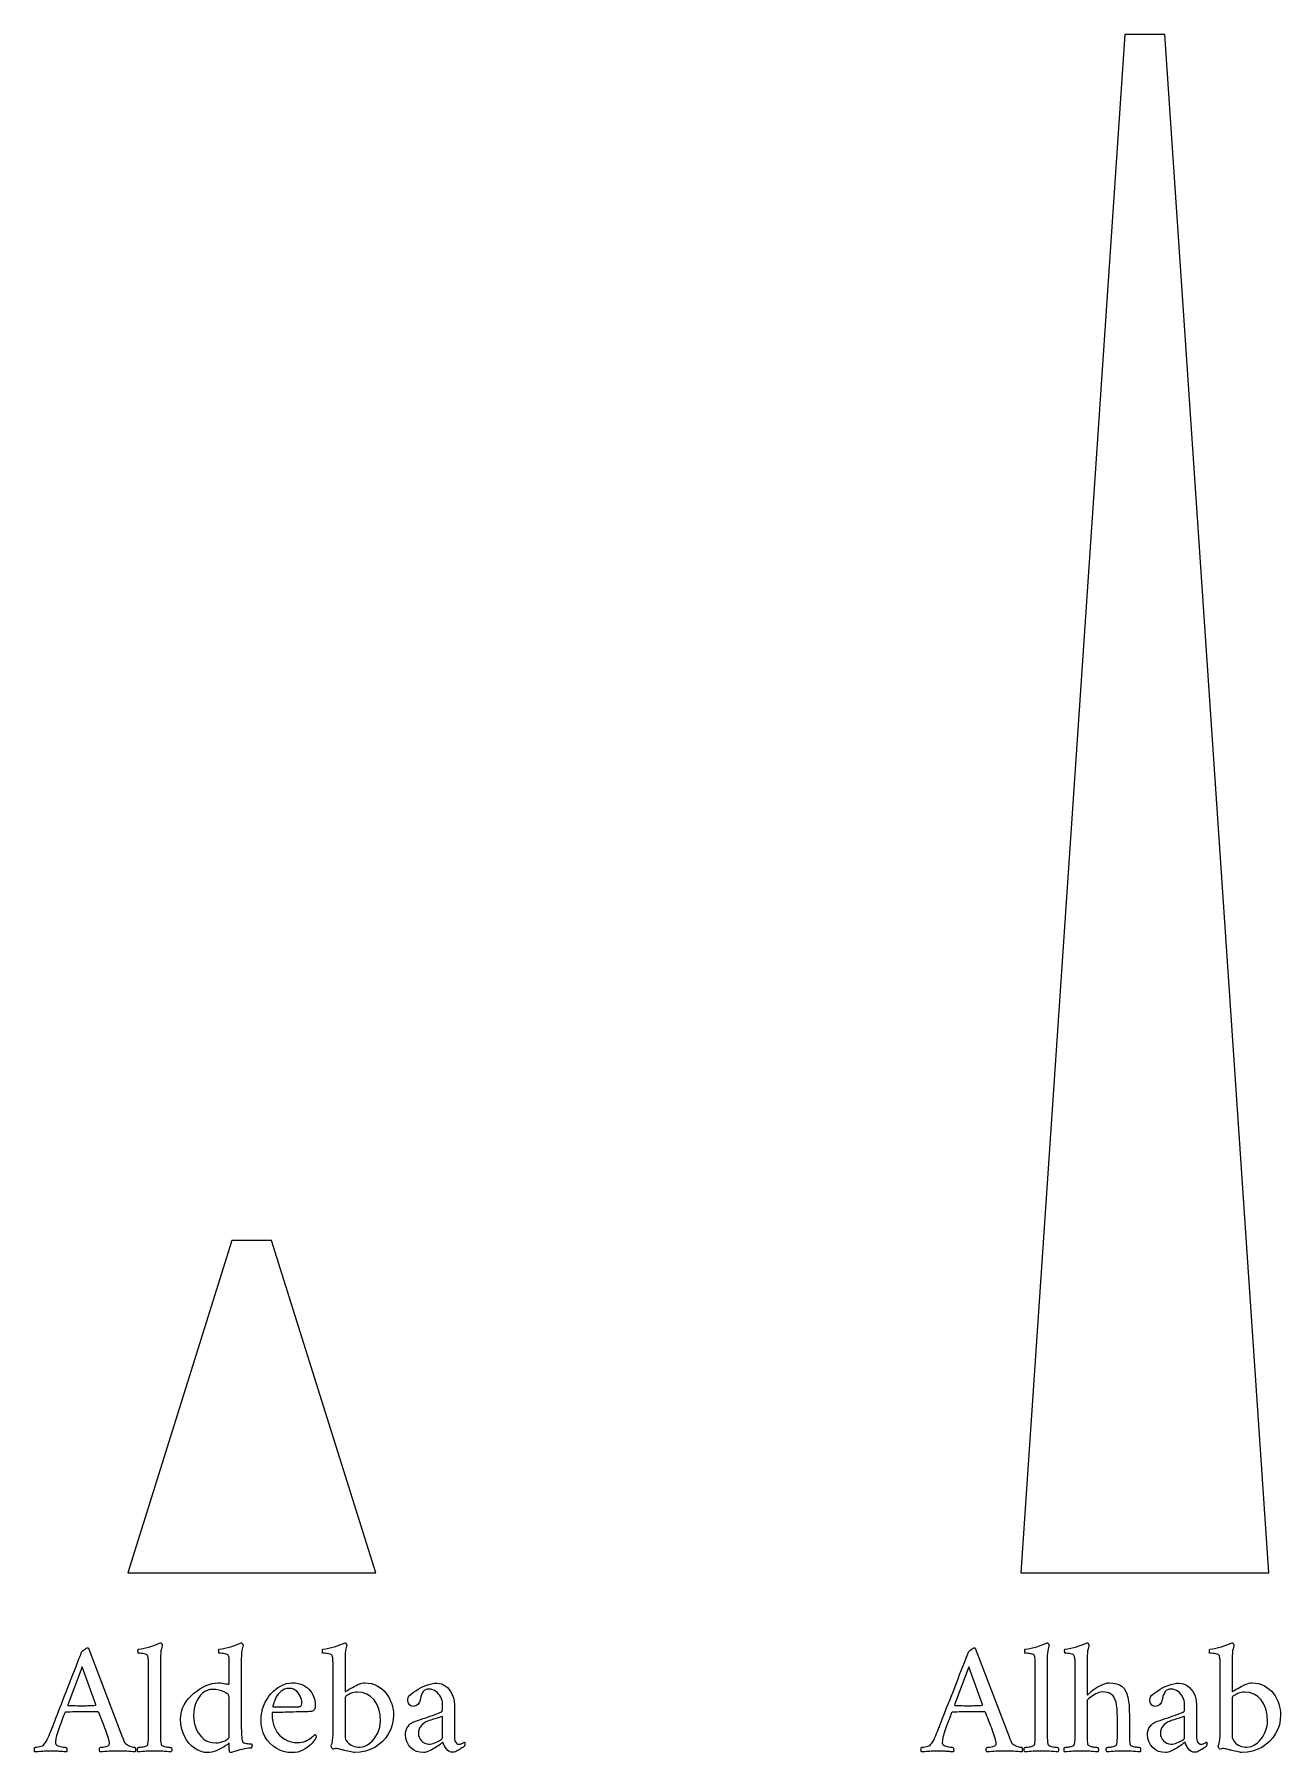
# Model space of a CAD drawing. Header units: millimetres. Extents: x -4 to 95, y -64 to 47.
# Drawn here: x -4.38 to 20.74, y -3.63 to 31 of the extents above; entities that cross this region are included whole.
import ezdxf

# ---------------------------------------------------------------- set-up
doc = ezdxf.new("R2010")
doc.units = ezdxf.units.MM
doc.layers.add('CUT_OUTER', color=1, linetype='Continuous')
doc.layers.add('TEXT', color=5, linetype='Continuous')

msp = doc.modelspace()

# ---------------------------------------------------------------- linework, layer by layer
at = {"layer": 'CUT_OUTER'}
for points in [[(15.5, 0), (20.5, 0), (18.4, 31.0026), (17.6, 31.0026)], [(-2.5, 0), (2.5, 0), (0.4, 6.6934), (-0.4, 6.6934)]]:
    msp.add_lwpolyline(points, close=True, dxfattribs=at)
at = {"layer": 'TEXT'}
for points in [[(-4.0355, -3.1613), (-4.0336, -3.1564), (-4.0278, -3.1415), (-4.0182, -3.1168), (-4.0048, -3.0823), (-3.9882, -3.0392), (-3.969, -2.9891), (-3.9471, -2.932), (-3.9226, -2.8677), (-3.8959, -2.7981), (-3.8673, -2.7246), (-3.837, -2.6473), (-3.8048, -2.5661), (-3.7717, -2.4825), (-3.7383, -2.3976), (-3.7047, -2.3115), (-3.671, -2.2242), (-3.6374, -2.1372), (-3.6044, -2.052), (-3.5721, -1.9686), (-3.5403, -1.8871), (-3.5098, -1.8089), (-3.481, -1.7355), (-3.4541, -1.6669), (-3.429, -1.6032), (-3.4207, -1.5899), (-3.4085, -1.5758), (-3.3924, -1.5609), (-3.3726, -1.5452), (-3.3521, -1.531), (-3.3343, -1.521), (-3.3191, -1.5149), (-3.3065, -1.5129), (-3.3035, -1.513), (-3.3012, -1.5133), (-3.2995, -1.5138), (-3.2984, -1.5145), (-3.2973, -1.5154), (-3.2956, -1.5165), (-3.2932, -1.5178), (-3.2903, -1.5194), (-2.6484, -3.2032), (-2.6167, -3.2863), (-2.5927, -3.3484), (-2.5764, -3.3895), (-2.5677, -3.4097), (-2.5578, -3.4268), (-2.544, -3.4427), (-2.5263, -3.4575), (-2.5048, -3.471), (-2.4815, -3.483), (-2.4581, -3.4931), (-2.4347, -3.5015), (-2.4113, -3.5081), (-2.39, -3.513), (-2.373, -3.5165), (-2.3602, -3.5186), (-2.3516, -3.5194), (-2.3462, -3.5285), (-2.3427, -3.5399), (-2.3413, -3.5535), (-2.3419, -3.5694), (-2.3435, -3.5846), (-2.3452, -3.5964), (-2.3468, -3.6047), (-2.3484, -3.6097), (-2.394, -3.6066), (-2.4371, -3.6036), (-2.4778, -3.6009), (-2.5161, -3.5984), (-2.555, -3.5963), (-2.5976, -3.5948), (-2.6438, -3.5939), (-2.6935, -3.5935), (-2.7461, -3.5939), (-2.794, -3.5948), (-2.8372, -3.5963), (-2.8758, -3.5984), (-2.9144, -3.6009), (-2.9577, -3.6036), (-3.0055, -3.6066), (-3.0581, -3.6097), (-3.0636, -3.602), (-3.0673, -3.5919), (-3.0693, -3.5794), (-3.0694, -3.5645), (-3.0678, -3.5496), (-3.0649, -3.5371), (-3.0606, -3.527), (-3.0548, -3.5194), (-3.0383, -3.5186), (-3.0177, -3.5165), (-2.9931, -3.513), (-2.9645, -3.5081), (-2.9363, -3.5019), (-2.9129, -3.4948), (-2.8944, -3.4866), (-2.8806, -3.4774), (-2.875, -3.4698), (-2.871, -3.4597), (-2.8685, -3.4472), (-2.8677, -3.4323), (-2.8691, -3.4152), (-2.873, -3.3931), (-2.8795, -3.366), (-2.8887, -3.3339), (-2.8999, -3.2981), (-2.9125, -3.2601), (-2.9265, -3.2199), (-2.9419, -3.1774), (-2.9581, -3.1342), (-2.9742, -3.0915), (-2.9903, -3.0495), (-3.0065, -3.0081), (-3.0219, -2.9688), (-3.0359, -2.9331), (-3.0485, -2.901), (-3.0597, -2.8726), (-3.0689, -2.8493), (-3.0754, -2.8327), (-3.0793, -2.8227), (-3.0806, -2.8194), (-3.081, -2.819), (-3.0823, -2.8177), (-3.0843, -2.8157), (-3.0871, -2.8129), (-3.0903, -2.8101), (-3.0935, -2.8081), (-3.0968, -2.8069), (-3.1, -2.8065), (-3.1256, -2.805), (-3.154, -2.804), (-3.1853, -2.8034), (-3.2194, -2.8032), (-3.2542, -2.8032), (-3.2879, -2.8032), (-3.3204, -2.8032), (-3.3516, -2.8032), (-3.3597, -2.8032), (-3.3677, -2.8032), (-3.3758, -2.8032), (-3.3839, -2.8032), (-3.3917, -2.8032), (-3.3992, -2.8032), (-3.4063, -2.8032), (-3.4129, -2.8032), (-3.4595, -2.8033), (-3.5024, -2.8036), (-3.5417, -2.8041), (-3.5774, -2.8048), (-3.6137, -2.8059), (-3.6548, -2.8077), (-3.7008, -2.81), (-3.7516, -2.8129), (-3.7534, -2.8132), (-3.7556, -2.8141), (-3.7583, -2.8156), (-3.7613, -2.8177), (-3.7641, -2.8199), (-3.7661, -2.8214), (-3.7673, -2.8223), (-3.7677, -2.8226), (-3.7693, -2.8266), (-3.7738, -2.8387), (-3.7814, -2.8589), (-3.7919, -2.8871), (-3.8046, -2.9209), (-3.8185, -2.9577), (-3.8337, -2.9975), (-3.85, -3.0403), (-3.8664, -3.084), (-3.8819, -3.1262), (-3.8963, -3.167), (-3.9097, -3.2065), (-3.9229, -3.2452), (-3.9335, -3.2806), (-3.9414, -3.3129), (-3.9468, -3.3419), (-3.9503, -3.3679), (-3.9528, -3.3911), (-3.9543, -3.4115), (-3.9548, -3.429), (-3.9517, -3.4459), (-3.9423, -3.4609), (-3.9267, -3.4741), (-3.9048, -3.4855), (-3.8796, -3.4951), (-3.854, -3.5028), (-3.828, -3.5088), (-3.8016, -3.5129), (-3.7775, -3.5157), (-3.7585, -3.5177), (-3.7445, -3.519), (-3.7355, -3.5194), (-3.7325, -3.5243), (-3.7298, -3.5327), (-3.7276, -3.5445), (-3.7258, -3.5597), (-3.7248, -3.5755), (-3.725, -3.5891), (-3.7264, -3.6005), (-3.729, -3.6097), (-3.7586, -3.6081), (-3.7859, -3.6065), (-3.811, -3.6048), (-3.8339, -3.6032), (-3.8556, -3.6016), (-3.8774, -3.6), (-3.8992, -3.5984), (-3.921, -3.5968), (-3.9445, -3.5954), (-3.9714, -3.5944), (-4.0017, -3.5938), (-4.0355, -3.5935), (-4.0696, -3.5938), (-4.1008, -3.5944), (-4.1292, -3.5954), (-4.1548, -3.5968), (-4.179, -3.5984), (-4.2032, -3.6), (-4.2274, -3.6016), (-4.2516, -3.6032), (-4.2774, -3.6048), (-4.3065, -3.6065), (-4.3387, -3.6081), (-4.3742, -3.6097), (-4.377, -3.6047), (-4.379, -3.5964), (-4.3802, -3.5846), (-4.3806, -3.5694), (-4.3802, -3.5535), (-4.379, -3.5399), (-4.377, -3.5285), (-4.3742, -3.5194), (-4.3572, -3.5184), (-4.3351, -3.5157), (-4.308, -3.5112), (-4.2758, -3.5048), (-4.2441, -3.4965), (-4.2181, -3.4859), (-4.1981, -3.4731), (-4.1839, -3.4581), (-4.1606, -3.4265), (-4.1391, -3.3931), (-4.1195, -3.358), (-4.1016, -3.321), (-4.0848, -3.2826), (-4.0681, -3.2431), (-4.0517, -3.2027), (-4.0355, -3.1613)], [(-2.0806, -1.8419), (-2.0807, -1.8233), (-2.081, -1.8028), (-2.0816, -1.7805), (-2.0823, -1.7565), (-2.0838, -1.7328), (-2.0867, -1.7117), (-2.091, -1.6932), (-2.0968, -1.6774), (-2.1059, -1.6613), (-2.1206, -1.6484), (-2.1406, -1.6387), (-2.1661, -1.6323), (-2.1949, -1.628), (-2.2246, -1.625), (-2.2553, -1.6232), (-2.2871, -1.6226), (-2.2886, -1.6201), (-2.2899, -1.6125), (-2.291, -1.5999), (-2.2919, -1.5823), (-2.292, -1.5644), (-2.2907, -1.5512), (-2.288, -1.5426), (-2.2839, -1.5387), (-2.2246, -1.5309), (-2.1661, -1.5206), (-2.1085, -1.5076), (-2.0516, -1.4919), (-1.996, -1.4743), (-1.9419, -1.4552), (-1.8895, -1.4348), (-1.8387, -1.4129), (-1.8324, -1.414), (-1.8262, -1.4173), (-1.8203, -1.4229), (-1.8145, -1.4306), (-1.8096, -1.4394), (-1.806, -1.448), (-1.8039, -1.4564), (-1.8032, -1.4645), (-1.8043, -1.469), (-1.8077, -1.4823), (-1.8132, -1.5044), (-1.821, -1.5355), (-1.8287, -1.5748), (-1.8343, -1.6218), (-1.8376, -1.6764), (-1.8387, -1.7387), (-1.8387, -3.2355), (-1.8386, -3.2704), (-1.8383, -3.304), (-1.8378, -3.3365), (-1.8371, -3.3677), (-1.8356, -3.397), (-1.8327, -3.4234), (-1.8283, -3.447), (-1.8226, -3.4677), (-1.8172, -3.4756), (-1.8077, -3.4831), (-1.7939, -3.4901), (-1.7758, -3.4968), (-1.7552, -3.5027), (-1.7339, -3.5077), (-1.7117, -3.5116), (-1.6887, -3.5145), (-1.667, -3.5166), (-1.6488, -3.5181), (-1.634, -3.5191), (-1.6226, -3.5194), (-1.6182, -3.527), (-1.6149, -3.5371), (-1.6126, -3.5496), (-1.6113, -3.5645), (-1.6114, -3.5794), (-1.6133, -3.5919), (-1.617, -3.602), (-1.6226, -3.6097), (-1.6696, -3.6066), (-1.7137, -3.6036), (-1.755, -3.6009), (-1.7935, -3.5984), (-1.8319, -3.5963), (-1.8726, -3.5948), (-1.9157, -3.5939), (-1.9613, -3.5935), (-2.0053, -3.5939), (-2.0472, -3.5948), (-2.0868, -3.5963), (-2.1242, -3.5984), (-2.162, -3.6009), (-2.2028, -3.6036), (-2.2467, -3.6066), (-2.2935, -3.6097), (-2.2991, -3.602), (-2.3028, -3.5919), (-2.3047, -3.5794), (-2.3048, -3.5645), (-2.3035, -3.5496), (-2.3012, -3.5371), (-2.2979, -3.527), (-2.2935, -3.5194), (-2.2823, -3.5191), (-2.2677, -3.5181), (-2.25, -3.5166), (-2.229, -3.5145), (-2.2067, -3.5116), (-2.1847, -3.5077), (-2.1631, -3.5027), (-2.1419, -3.4968), (-2.1234, -3.4901), (-2.1097, -3.4831), (-2.1008, -3.4756), (-2.0968, -3.4677), (-2.091, -3.447), (-2.0867, -3.4234), (-2.0838, -3.397), (-2.0823, -3.3677), (-2.0816, -3.3365), (-2.081, -3.304), (-2.0807, -3.2704), (-2.0806, -3.2355)], [(-0.6839, -2.2194), (-0.6569, -2.2201), (-0.6274, -2.2222), (-0.5956, -2.2257), (-0.5613, -2.2306), (-0.5288, -2.2362), (-0.5024, -2.2415), (-0.4821, -2.2467), (-0.4677, -2.2516), (-0.4607, -2.2476), (-0.4556, -2.2355), (-0.4526, -2.2153), (-0.4516, -2.1871), (-0.4516, -1.8419), (-0.4517, -1.8233), (-0.452, -1.8028), (-0.4525, -1.7805), (-0.4532, -1.7565), (-0.4547, -1.7328), (-0.4577, -1.7117), (-0.462, -1.6932), (-0.4677, -1.6774), (-0.477, -1.6613), (-0.4919, -1.6484), (-0.5125, -1.6387), (-0.5387, -1.6323), (-0.5681, -1.628), (-0.5984, -1.625), (-0.6294, -1.6232), (-0.6613, -1.6226), (-0.6628, -1.6201), (-0.6641, -1.6125), (-0.6652, -1.5999), (-0.6661, -1.5823), (-0.6662, -1.5644), (-0.6649, -1.5512), (-0.6622, -1.5426), (-0.6581, -1.5387), (-0.5987, -1.5309), (-0.5399, -1.5206), (-0.4818, -1.5076), (-0.4242, -1.4919), (-0.3678, -1.4743), (-0.3133, -1.4552), (-0.2606, -1.4348), (-0.2097, -1.4129), (-0.2033, -1.414), (-0.1972, -1.4173), (-0.1912, -1.4229), (-0.1855, -1.4306), (-0.1805, -1.4394), (-0.177, -1.448), (-0.1749, -1.4564), (-0.1742, -1.4645), (-0.1753, -1.469), (-0.1786, -1.4823), (-0.1842, -1.5044), (-0.1919, -1.5355), (-0.1997, -1.5748), (-0.2052, -1.6218), (-0.2086, -1.6764), (-0.2097, -1.7387), (-0.2097, -3.0871), (-0.2094, -3.1324), (-0.2085, -3.1778), (-0.207, -3.2235), (-0.2048, -3.2694), (-0.2019, -3.3118), (-0.198, -3.3472), (-0.193, -3.3755), (-0.1871, -3.3968), (-0.1763, -3.4128), (-0.1601, -3.4254), (-0.1384, -3.4346), (-0.1113, -3.4403), (-0.0832, -3.4441), (-0.0585, -3.4472), (-0.0372, -3.4497), (-0.0194, -3.4516), (-0.0135, -3.4516), (-0.0089, -3.4516), (-0.0054, -3.4516), (-0.0032, -3.4516), (-0.0003, -3.4539), (0.002, -3.4577), (0.0037, -3.4628), (0.0048, -3.4694), (0.0055, -3.4761), (0.006, -3.4819), (0.0064, -3.4866), (0.0065, -3.4903), (0.0061, -3.493), (0.0052, -3.498), (0.0037, -3.5051), (0.0016, -3.5145), (-0.0013, -3.5237), (-0.0052, -3.5302), (-0.0102, -3.5342), (-0.0161, -3.5355), (-0.0574, -3.5383), (-0.1004, -3.5435), (-0.1453, -3.5512), (-0.1919, -3.5613), (-0.2378, -3.5725), (-0.2802, -3.5835), (-0.3193, -3.5943), (-0.3548, -3.6048), (-0.3847, -3.614), (-0.4065, -3.6206), (-0.4202, -3.6245), (-0.4258, -3.6258), (-0.4319, -3.6244), (-0.4371, -3.6202), (-0.4415, -3.6131), (-0.4452, -3.6032), (-0.448, -3.5923), (-0.45, -3.5823), (-0.4512, -3.573), (-0.4516, -3.5645), (-0.4516, -3.4548), (-0.4522, -3.4427), (-0.454, -3.4355), (-0.4571, -3.4331), (-0.4613, -3.4355), (-0.4757, -3.4496), (-0.4964, -3.4661), (-0.5233, -3.4851), (-0.5565, -3.5065), (-0.5936, -3.5285), (-0.6327, -3.5496), (-0.6735, -3.5697), (-0.7161, -3.5887), (-0.7591, -3.6049), (-0.8008, -3.6165), (-0.8413, -3.6235), (-0.8806, -3.6258), (-0.9507, -3.6203), (-1.019, -3.6036), (-1.0854, -3.5759), (-1.15, -3.5371), (-1.2107, -3.4887), (-1.2653, -3.4323), (-1.3139, -3.3677), (-1.3565, -3.2952), (-1.391, -3.2162), (-1.4157, -3.1327), (-1.4305, -3.0445), (-1.4355, -2.9516), (-1.4307, -2.8755), (-1.4165, -2.802), (-1.3928, -2.7311), (-1.3597, -2.6629), (-1.3192, -2.5982), (-1.2734, -2.5379), (-1.2224, -2.4821), (-1.1661, -2.4306), (-1.1066, -2.3841), (-1.0456, -2.3427), (-0.9832, -2.3067), (-0.9194, -2.2758), (-0.8563, -2.2511), (-0.796, -2.2335), (-0.7385, -2.2229), (-0.6839, -2.2194)], [(2.0774, -3.6226), (2.0574, -3.6215), (2.0327, -3.6181), (2.0033, -3.6126), (1.9694, -3.6048), (1.9344, -3.5963), (1.902, -3.5883), (1.8723, -3.5809), (1.8452, -3.5742), (1.8399, -3.5726), (1.8339, -3.571), (1.827, -3.5694), (1.8194, -3.5677), (1.7982, -3.5616), (1.7766, -3.556), (1.7546, -3.5511), (1.7323, -3.5468), (1.7097, -3.5443), (1.6871, -3.5448), (1.6645, -3.5483), (1.6419, -3.5548), (1.6354, -3.5531), (1.6286, -3.548), (1.6217, -3.5394), (1.6145, -3.5274), (1.6082, -3.5146), (1.6036, -3.5036), (1.6009, -3.4945), (1.6, -3.4871), (1.6104, -3.4617), (1.619, -3.4339), (1.6257, -3.4036), (1.6306, -3.371), (1.6342, -3.3383), (1.6367, -3.3081), (1.6382, -3.2802), (1.6387, -3.2548), (1.6387, -1.8419), (1.6386, -1.8246), (1.6383, -1.8048), (1.6378, -1.7827), (1.6371, -1.7581), (1.6356, -1.7337), (1.6327, -1.7121), (1.6283, -1.6933), (1.6226, -1.6774), (1.6133, -1.6613), (1.5984, -1.6484), (1.5778, -1.6387), (1.5516, -1.6323), (1.5222, -1.628), (1.4919, -1.625), (1.4609, -1.6232), (1.429, -1.6226), (1.4275, -1.6201), (1.4262, -1.6125), (1.4251, -1.5999), (1.4242, -1.5823), (1.4241, -1.5644), (1.4254, -1.5512), (1.4281, -1.5426), (1.4323, -1.5387), (1.4916, -1.5309), (1.5504, -1.5206), (1.6086, -1.5076), (1.6661, -1.4919), (1.7225, -1.4743), (1.777, -1.4552), (1.8297, -1.4348), (1.8806, -1.4129), (1.887, -1.414), (1.8931, -1.4173), (1.8991, -1.4229), (1.9048, -1.4306), (1.9098, -1.4394), (1.9133, -1.448), (1.9154, -1.4564), (1.9161, -1.4645), (1.915, -1.469), (1.9117, -1.4823), (1.9061, -1.5044), (1.8984, -1.5355), (1.8906, -1.5748), (1.8851, -1.6218), (1.8818, -1.6764), (1.8806, -1.7387), (1.8806, -2.3581), (1.8808, -2.3647), (1.8815, -2.3718), (1.8825, -2.3792), (1.8839, -2.3871), (1.8861, -2.3933), (1.8895, -2.396), (1.8942, -2.395), (1.9, -2.3903), (1.9155, -2.3793), (1.9363, -2.3657), (1.9623, -2.3495), (1.9935, -2.3306), (2.0282, -2.3108), (2.0645, -2.2915), (2.1024, -2.2729), (2.1419, -2.2548), (2.1808, -2.2393), (2.2169, -2.2282), (2.2502, -2.2216), (2.2806, -2.2194), (2.3495, -2.2231), (2.4141, -2.2343), (2.4745, -2.2529), (2.5306, -2.279), (2.5825, -2.3111), (2.6298, -2.3476), (2.6728, -2.3885), (2.7113, -2.4339), (2.7454, -2.4827), (2.775, -2.5339), (2.8002, -2.5875), (2.821, -2.6435), (2.8372, -2.7003), (2.8488, -2.756), (2.8557, -2.8108), (2.8581, -2.8645), (2.8517, -2.9656), (2.8327, -3.0625), (2.8009, -3.1551), (2.7565, -3.2435), (2.701, -3.3255), (2.6363, -3.3988), (2.5623, -3.4634), (2.479, -3.5194), (2.388, -3.5645), (2.2907, -3.5968), (2.1872, -3.6161), (2.0774, -3.6226)], [(13.8371, -3.1613), (13.839, -3.1564), (13.8448, -3.1415), (13.8543, -3.1168), (13.8677, -3.0823), (13.8844, -3.0392), (13.9036, -2.9891), (13.9255, -2.932), (13.95, -2.8677), (13.9767, -2.7981), (14.0052, -2.7246), (14.0356, -2.6473), (14.0677, -2.5661), (14.1009, -2.4825), (14.1343, -2.3976), (14.1678, -2.3115), (14.2016, -2.2242), (14.2352, -2.1372), (14.2681, -2.052), (14.3005, -1.9686), (14.3323, -1.8871), (14.3628, -1.8089), (14.3915, -1.7355), (14.4184, -1.6669), (14.4435, -1.6032), (14.4519, -1.5899), (14.4641, -1.5758), (14.4801, -1.5609), (14.5, -1.5452), (14.5205, -1.531), (14.5383, -1.521), (14.5535, -1.5149), (14.5661, -1.5129), (14.5691, -1.513), (14.5714, -1.5133), (14.5731, -1.5138), (14.5742, -1.5145), (14.5753, -1.5154), (14.577, -1.5165), (14.5793, -1.5178), (14.5823, -1.5194), (15.2242, -3.2032), (15.2558, -3.2863), (15.2798, -3.3484), (15.2962, -3.3895), (15.3048, -3.4097), (15.3148, -3.4268), (15.3286, -3.4427), (15.3463, -3.4575), (15.3677, -3.471), (15.3911, -3.483), (15.4145, -3.4931), (15.4379, -3.5015), (15.4613, -3.5081), (15.4826, -3.513), (15.4996, -3.5165), (15.5124, -3.5186), (15.521, -3.5194), (15.5264, -3.5285), (15.5298, -3.5399), (15.5312, -3.5535), (15.5306, -3.5694), (15.529, -3.5846), (15.5274, -3.5964), (15.5258, -3.6047), (15.5242, -3.6097), (15.4786, -3.6066), (15.4355, -3.6036), (15.3948, -3.6009), (15.3565, -3.5984), (15.3175, -3.5963), (15.275, -3.5948), (15.2288, -3.5939), (15.179, -3.5935), (15.1265, -3.5939), (15.0786, -3.5948), (15.0354, -3.5963), (14.9968, -3.5984), (14.9582, -3.6009), (14.9149, -3.6036), (14.867, -3.6066), (14.8145, -3.6097), (14.809, -3.602), (14.8052, -3.5919), (14.8033, -3.5794), (14.8032, -3.5645), (14.8047, -3.5496), (14.8077, -3.5371), (14.812, -3.527), (14.8177, -3.5194), (14.8343, -3.5186), (14.8548, -3.5165), (14.8794, -3.513), (14.9081, -3.5081), (14.9363, -3.5019), (14.9597, -3.4948), (14.9782, -3.4866), (14.9919, -3.4774), (14.9976, -3.4698), (15.0016, -3.4597), (15.004, -3.4472), (15.0048, -3.4323), (15.0035, -3.4152), (14.9996, -3.3931), (14.993, -3.366), (14.9839, -3.3339), (14.9727, -3.2981), (14.9601, -3.2601), (14.9461, -3.2199), (14.9306, -3.1774), (14.9145, -3.1342), (14.8984, -3.0915), (14.8823, -3.0495), (14.8661, -3.0081), (14.8507, -2.9688), (14.8367, -2.9331), (14.8241, -2.901), (14.8129, -2.8726), (14.8037, -2.8493), (14.7972, -2.8327), (14.7932, -2.8227), (14.7919, -2.8194), (14.7915, -2.819), (14.7903, -2.8177), (14.7883, -2.8157), (14.7855, -2.8129), (14.7823, -2.8101), (14.779, -2.8081), (14.7758, -2.8069), (14.7726, -2.8065), (14.747, -2.805), (14.7185, -2.804), (14.6873, -2.8034), (14.6532, -2.8032), (14.6183, -2.8032), (14.5847, -2.8032), (14.5522, -2.8032), (14.521, -2.8032), (14.5129, -2.8032), (14.5048, -2.8032), (14.4968, -2.8032), (14.4887, -2.8032), (14.4808, -2.8032), (14.4734, -2.8032), (14.4663, -2.8032), (14.4597, -2.8032), (14.4131, -2.8033), (14.3702, -2.8036), (14.3308, -2.8041), (14.2952, -2.8048), (14.2589, -2.8059), (14.2177, -2.8077), (14.1718, -2.81), (14.121, -2.8129), (14.1192, -2.8132), (14.1169, -2.8141), (14.1143, -2.8156), (14.1113, -2.8177), (14.1085, -2.8199), (14.1065, -2.8214), (14.1052, -2.8223), (14.1048, -2.8226), (14.1033, -2.8266), (14.0988, -2.8387), (14.0912, -2.8589), (14.0806, -2.8871), (14.0679, -2.9209), (14.054, -2.9577), (14.0389, -2.9975), (14.0226, -3.0403), (14.0061, -3.084), (13.9907, -3.1262), (13.9763, -3.167), (13.9629, -3.2065), (13.9497, -3.2452), (13.9391, -3.2806), (13.9311, -3.3129), (13.9258, -3.3419), (13.9223, -3.3679), (13.9198, -3.3911), (13.9182, -3.4115), (13.9177, -3.429), (13.9209, -3.4459), (13.9302, -3.4609), (13.9459, -3.4741), (13.9677, -3.4855), (13.9929, -3.4951), (14.0185, -3.5028), (14.0446, -3.5088), (14.071, -3.5129), (14.0951, -3.5157), (14.1141, -3.5177), (14.1281, -3.519), (14.1371, -3.5194), (14.1401, -3.5243), (14.1427, -3.5327), (14.145, -3.5445), (14.1468, -3.5597), (14.1478, -3.5755), (14.1476, -3.5891), (14.1462, -3.6005), (14.1435, -3.6097), (14.114, -3.6081), (14.0867, -3.6065), (14.0616, -3.6048), (14.0387, -3.6032), (14.0169, -3.6016), (13.9952, -3.6), (13.9734, -3.5984), (13.9516, -3.5968), (13.9281, -3.5954), (13.9012, -3.5944), (13.8709, -3.5938), (13.8371, -3.5935), (13.803, -3.5938), (13.7718, -3.5944), (13.7433, -3.5954), (13.7177, -3.5968), (13.6935, -3.5984), (13.6694, -3.6), (13.6452, -3.6016), (13.621, -3.6032), (13.5952, -3.6048), (13.5661, -3.6065), (13.5339, -3.6081), (13.4984, -3.6097), (13.4956, -3.6047), (13.4935, -3.5964), (13.4923, -3.5846), (13.4919, -3.5694), (13.4923, -3.5535), (13.4935, -3.5399), (13.4956, -3.5285), (13.4984, -3.5194), (13.5154, -3.5184), (13.5375, -3.5157), (13.5646, -3.5112), (13.5968, -3.5048), (13.6285, -3.4965), (13.6544, -3.4859), (13.6745, -3.4731), (13.6887, -3.4581), (13.712, -3.4265), (13.7335, -3.3931), (13.7531, -3.358), (13.771, -3.321), (13.7878, -3.2826), (13.8044, -3.2431), (13.8209, -3.2027), (13.8371, -3.1613)], [(15.7919, -1.8419), (15.7918, -1.8233), (15.7915, -1.8028), (15.791, -1.7805), (15.7903, -1.7565), (15.7888, -1.7328), (15.7859, -1.7117), (15.7816, -1.6932), (15.7758, -1.6774), (15.7666, -1.6613), (15.752, -1.6484), (15.732, -1.6387), (15.7065, -1.6323), (15.6777, -1.628), (15.648, -1.625), (15.6172, -1.6232), (15.5855, -1.6226), (15.584, -1.6201), (15.5827, -1.6125), (15.5816, -1.5999), (15.5806, -1.5823), (15.5805, -1.5644), (15.5819, -1.5512), (15.5846, -1.5426), (15.5887, -1.5387), (15.648, -1.5309), (15.7065, -1.5206), (15.7641, -1.5076), (15.821, -1.4919), (15.8766, -1.4743), (15.9306, -1.4552), (15.9831, -1.4348), (16.0339, -1.4129), (16.0402, -1.414), (16.0464, -1.4173), (16.0523, -1.4229), (16.0581, -1.4306), (16.063, -1.4394), (16.0665, -1.448), (16.0686, -1.4564), (16.0694, -1.4645), (16.0682, -1.469), (16.0649, -1.4823), (16.0594, -1.5044), (16.0516, -1.5355), (16.0439, -1.5748), (16.0383, -1.6218), (16.035, -1.6764), (16.0339, -1.7387), (16.0339, -3.2355), (16.034, -3.2704), (16.0343, -3.304), (16.0348, -3.3365), (16.0355, -3.3677), (16.037, -3.397), (16.0399, -3.4234), (16.0443, -3.447), (16.05, -3.4677), (16.0553, -3.4756), (16.0649, -3.4831), (16.0787, -3.4901), (16.0968, -3.4968), (16.1173, -3.5027), (16.1387, -3.5077), (16.1609, -3.5116), (16.1839, -3.5145), (16.2055, -3.5166), (16.2238, -3.5181), (16.2386, -3.5191), (16.25, -3.5194), (16.2543, -3.527), (16.2577, -3.5371), (16.26, -3.5496), (16.2613, -3.5645), (16.2612, -3.5794), (16.2593, -3.5919), (16.2555, -3.602), (16.25, -3.6097), (16.203, -3.6066), (16.1589, -3.6036), (16.1175, -3.6009), (16.079, -3.5984), (16.0407, -3.5963), (16, -3.5948), (15.9569, -3.5939), (15.9113, -3.5935), (15.8672, -3.5939), (15.8254, -3.5948), (15.7858, -3.5963), (15.7484, -3.5984), (15.7106, -3.6009), (15.6698, -3.6036), (15.6259, -3.6066), (15.579, -3.6097), (15.5735, -3.602), (15.5698, -3.5919), (15.5678, -3.5794), (15.5677, -3.5645), (15.5691, -3.5496), (15.5714, -3.5371), (15.5747, -3.527), (15.579, -3.5194), (15.5903, -3.5191), (15.6048, -3.5181), (15.6226, -3.5166), (15.6435, -3.5145), (15.6659, -3.5116), (15.6879, -3.5077), (15.7095, -3.5027), (15.7306, -3.4968), (15.7492, -3.4901), (15.7629, -3.4831), (15.7718, -3.4756), (15.7758, -3.4677), (15.7816, -3.447), (15.7859, -3.4234), (15.7888, -3.397), (15.7903, -3.3677), (15.791, -3.3365), (15.7915, -3.304), (15.7918, -3.2704), (15.7919, -3.2355)], [(17.2823, -2.2194), (17.3625, -2.2238), (17.4323, -2.2371), (17.4915, -2.2593), (17.5403, -2.2903), (17.5803, -2.3306), (17.6133, -2.3806), (17.6392, -2.4403), (17.6581, -2.5097), (17.6715, -2.5889), (17.681, -2.6782), (17.6868, -2.7776), (17.6887, -2.8871), (17.6887, -3.2355), (17.6888, -3.2704), (17.6891, -3.304), (17.6896, -3.3365), (17.6903, -3.3677), (17.6918, -3.397), (17.6948, -3.4234), (17.6991, -3.447), (17.7048, -3.4677), (17.7102, -3.4756), (17.7198, -3.4831), (17.7336, -3.4901), (17.7516, -3.4968), (17.7722, -3.5027), (17.7935, -3.5077), (17.8157, -3.5116), (17.8387, -3.5145), (17.8604, -3.5166), (17.8786, -3.5181), (17.8934, -3.5191), (17.9048, -3.5194), (17.9092, -3.527), (17.9125, -3.5371), (17.9148, -3.5496), (17.9161, -3.5645), (17.916, -3.5794), (17.9141, -3.5919), (17.9104, -3.602), (17.9048, -3.6097), (17.8579, -3.6066), (17.8137, -3.6036), (17.7724, -3.6009), (17.7339, -3.5984), (17.6956, -3.5963), (17.6548, -3.5948), (17.6117, -3.5939), (17.5661, -3.5935), (17.5221, -3.5939), (17.4802, -3.5948), (17.4406, -3.5963), (17.4032, -3.5984), (17.3654, -3.6009), (17.3246, -3.6036), (17.2807, -3.6066), (17.2339, -3.6097), (17.2283, -3.602), (17.2246, -3.5919), (17.2227, -3.5794), (17.2226, -3.5645), (17.2239, -3.5496), (17.2262, -3.5371), (17.2295, -3.527), (17.2339, -3.5194), (17.2452, -3.5191), (17.2597, -3.5181), (17.2774, -3.5166), (17.2984, -3.5145), (17.3208, -3.5116), (17.3427, -3.5077), (17.3643, -3.5027), (17.3855, -3.4968), (17.404, -3.4901), (17.4177, -3.4831), (17.4266, -3.4756), (17.4306, -3.4677), (17.4364, -3.447), (17.4407, -3.4234), (17.4436, -3.397), (17.4452, -3.3677), (17.4459, -3.3365), (17.4464, -3.304), (17.4467, -3.2704), (17.4468, -3.2355), (17.4468, -2.9194), (17.4452, -2.8263), (17.4403, -2.744), (17.4323, -2.6723), (17.421, -2.6113), (17.4054, -2.5596), (17.3847, -2.5157), (17.3587, -2.4797), (17.3274, -2.4516), (17.2901, -2.4304), (17.246, -2.4153), (17.195, -2.4062), (17.1371, -2.4032), (17.1074, -2.4055), (17.0762, -2.4125), (17.0436, -2.4241), (17.0097, -2.4403), (16.9761, -2.4592), (16.9448, -2.4786), (16.9156, -2.4987), (16.8887, -2.5194), (16.8661, -2.5387), (16.85, -2.5548), (16.8403, -2.5677), (16.8371, -2.5774), (16.8371, -3.2355), (16.8372, -3.2704), (16.8375, -3.304), (16.838, -3.3365), (16.8387, -3.3677), (16.8402, -3.397), (16.8431, -3.4234), (16.8475, -3.447), (16.8532, -3.4677), (16.8586, -3.4756), (16.8681, -3.4831), (16.882, -3.4901), (16.9, -3.4968), (16.9206, -3.5027), (16.9419, -3.5077), (16.9641, -3.5116), (16.9871, -3.5145), (17.0088, -3.5166), (17.027, -3.5181), (17.0418, -3.5191), (17.0532, -3.5194), (17.0576, -3.527), (17.0609, -3.5371), (17.0632, -3.5496), (17.0645, -3.5645), (17.0644, -3.5794), (17.0625, -3.5919), (17.0588, -3.602), (17.0532, -3.6097), (17.0063, -3.6066), (16.9621, -3.6036), (16.9208, -3.6009), (16.8823, -3.5984), (16.844, -3.5963), (16.8032, -3.5948), (16.7601, -3.5939), (16.7145, -3.5935), (16.6705, -3.5939), (16.6286, -3.5948), (16.589, -3.5963), (16.5516, -3.5984), (16.5138, -3.6009), (16.473, -3.6036), (16.4291, -3.6066), (16.3823, -3.6097), (16.3767, -3.602), (16.373, -3.5919), (16.3711, -3.5794), (16.371, -3.5645), (16.3723, -3.5496), (16.3746, -3.5371), (16.3779, -3.527), (16.3823, -3.5194), (16.3935, -3.5191), (16.4081, -3.5181), (16.4258, -3.5166), (16.4468, -3.5145), (16.4692, -3.5116), (16.4911, -3.5077), (16.5127, -3.5027), (16.5339, -3.4968), (16.5524, -3.4901), (16.5661, -3.4831), (16.575, -3.4756), (16.579, -3.4677), (16.5848, -3.447), (16.5891, -3.4234), (16.592, -3.397), (16.5935, -3.3677), (16.5943, -3.3365), (16.5948, -3.304), (16.5951, -3.2704), (16.5952, -3.2355), (16.5952, -1.8419), (16.5951, -1.8246), (16.5948, -1.8048), (16.5943, -1.7827), (16.5935, -1.7581), (16.592, -1.7337), (16.5891, -1.7121), (16.5848, -1.6933), (16.579, -1.6774), (16.5699, -1.6613), (16.5552, -1.6484), (16.5352, -1.6387), (16.5097, -1.6323), (16.4809, -1.628), (16.4512, -1.625), (16.4205, -1.6232), (16.3887, -1.6226), (16.3872, -1.6201), (16.3859, -1.6125), (16.3848, -1.5999), (16.3839, -1.5823), (16.3838, -1.5644), (16.3851, -1.5512), (16.3878, -1.5426), (16.3919, -1.5387), (16.4512, -1.5309), (16.5097, -1.5206), (16.5673, -1.5076), (16.6242, -1.4919), (16.6798, -1.4743), (16.7339, -1.4552), (16.7863, -1.4348), (16.8371, -1.4129), (16.8434, -1.414), (16.8496, -1.4173), (16.8555, -1.4229), (16.8613, -1.4306), (16.8662, -1.4394), (16.8698, -1.448), (16.8719, -1.4564), (16.8726, -1.4645), (16.8715, -1.469), (16.8681, -1.4823), (16.8626, -1.5044), (16.8548, -1.5355), (16.8471, -1.5748), (16.8415, -1.6218), (16.8382, -1.6764), (16.8371, -1.7387), (16.8371, -2.4516), (16.8377, -2.4544), (16.8395, -2.4565), (16.8425, -2.4577), (16.8468, -2.4581), (16.8486, -2.4577), (16.8508, -2.4565), (16.8534, -2.4544), (16.8565, -2.4516), (16.8751, -2.4327), (16.8988, -2.4113), (16.9275, -2.3875), (16.9613, -2.3613), (16.9985, -2.3346), (17.0375, -2.3093), (17.0783, -2.2854), (17.121, -2.2629), (17.1637, -2.2439), (17.2048, -2.2302), (17.2444, -2.2221), (17.2823, -2.2194)], [(19.9565, -3.6226), (19.9364, -3.6215), (19.9117, -3.6181), (19.8824, -3.6126), (19.8484, -3.6048), (19.8134, -3.5963), (19.781, -3.5883), (19.7513, -3.5809), (19.7242, -3.5742), (19.719, -3.5726), (19.7129, -3.571), (19.706, -3.5694), (19.6984, -3.5677), (19.6772, -3.5616), (19.6556, -3.556), (19.6337, -3.5511), (19.6113, -3.5468), (19.5887, -3.5443), (19.5661, -3.5448), (19.5435, -3.5483), (19.521, -3.5548), (19.5144, -3.5531), (19.5077, -3.548), (19.5007, -3.5394), (19.4935, -3.5274), (19.4872, -3.5146), (19.4827, -3.5036), (19.4799, -3.4945), (19.479, -3.4871), (19.4894, -3.4617), (19.498, -3.4339), (19.5047, -3.4036), (19.5097, -3.371), (19.5132, -3.3383), (19.5157, -3.3081), (19.5172, -3.2802), (19.5177, -3.2548), (19.5177, -1.8419), (19.5176, -1.8246), (19.5173, -1.8048), (19.5168, -1.7827), (19.5161, -1.7581), (19.5146, -1.7337), (19.5117, -1.7121), (19.5074, -1.6933), (19.5016, -1.6774), (19.4923, -1.6613), (19.4774, -1.6484), (19.4569, -1.6387), (19.4306, -1.6323), (19.4012, -1.628), (19.371, -1.625), (19.3399, -1.6232), (19.3081, -1.6226), (19.3066, -1.6201), (19.3052, -1.6125), (19.3041, -1.5999), (19.3032, -1.5823), (19.3031, -1.5644), (19.3044, -1.5512), (19.3072, -1.5426), (19.3113, -1.5387), (19.3707, -1.5309), (19.4294, -1.5206), (19.4876, -1.5076), (19.5452, -1.4919), (19.6015, -1.4743), (19.656, -1.4552), (19.7088, -1.4348), (19.7597, -1.4129), (19.766, -1.414), (19.7722, -1.4173), (19.7781, -1.4229), (19.7839, -1.4306), (19.7888, -1.4394), (19.7923, -1.448), (19.7945, -1.4564), (19.7952, -1.4645), (19.7941, -1.469), (19.7907, -1.4823), (19.7852, -1.5044), (19.7774, -1.5355), (19.7697, -1.5748), (19.7641, -1.6218), (19.7608, -1.6764), (19.7597, -1.7387), (19.7597, -2.3581), (19.7599, -2.3647), (19.7605, -2.3718), (19.7615, -2.3792), (19.7629, -2.3871), (19.7651, -2.3933), (19.7685, -2.396), (19.7732, -2.395), (19.779, -2.3903), (19.7946, -2.3793), (19.8153, -2.3657), (19.8413, -2.3495), (19.8726, -2.3306), (19.9073, -2.3108), (19.9435, -2.2915), (19.9815, -2.2729), (20.021, -2.2548), (20.0599, -2.2393), (20.096, -2.2282), (20.1292, -2.2216), (20.1597, -2.2194), (20.2285, -2.2231), (20.2931, -2.2343), (20.3535, -2.2529), (20.4097, -2.279), (20.4615, -2.3111), (20.5089, -2.3476), (20.5518, -2.3885), (20.5903, -2.4339), (20.6244, -2.4827), (20.654, -2.5339), (20.6792, -2.5875), (20.7, -2.6435), (20.7162, -2.7003), (20.7278, -2.756), (20.7348, -2.8108), (20.7371, -2.8645), (20.7307, -2.9656), (20.7117, -3.0625), (20.6799, -3.1551), (20.6355, -3.2435), (20.58, -3.3255), (20.5153, -3.3988), (20.4413, -3.4634), (20.3581, -3.5194), (20.267, -3.5645), (20.1698, -3.5968), (20.0662, -3.6161), (19.9565, -3.6226)], [(-3.4194, -1.8935), (-3.7065, -2.6613), (-3.7064, -2.6617), (-3.706, -2.6629), (-3.7055, -2.6649), (-3.7048, -2.6677), (-3.7039, -2.6706), (-3.7028, -2.6726), (-3.7015, -2.6738), (-3.7, -2.6742), (-3.6678, -2.6757), (-3.6327, -2.677), (-3.5945, -2.6781), (-3.5532, -2.679), (-3.5126, -2.6797), (-3.4762, -2.6802), (-3.4441, -2.6805), (-3.4161, -2.6806), (-3.3799, -2.6804), (-3.3456, -2.6798), (-3.313, -2.6788), (-3.2823, -2.6774), (-3.2517, -2.6758), (-3.2198, -2.6742), (-3.1864, -2.6726), (-3.1516, -2.671), (-3.1487, -2.6705), (-3.1464, -2.669), (-3.1447, -2.6664), (-3.1435, -2.6629), (-3.1428, -2.6594), (-3.1423, -2.6569), (-3.142, -2.6553), (-3.1419, -2.6548)], [(14.4532, -1.8935), (14.1661, -2.6613), (14.1662, -2.6617), (14.1665, -2.6629), (14.167, -2.6649), (14.1677, -2.6677), (14.1686, -2.6706), (14.1698, -2.6726), (14.1711, -2.6738), (14.1726, -2.6742), (14.2047, -2.6757), (14.2399, -2.677), (14.2781, -2.6781), (14.3194, -2.679), (14.36, -2.6797), (14.3964, -2.6802), (14.4285, -2.6805), (14.4565, -2.6806), (14.4926, -2.6804), (14.527, -2.6798), (14.5596, -2.6788), (14.5903, -2.6774), (14.6209, -2.6758), (14.6528, -2.6742), (14.6862, -2.6726), (14.721, -2.671), (14.7239, -2.6705), (14.7262, -2.669), (14.7279, -2.6664), (14.729, -2.6629), (14.7297, -2.6594), (14.7302, -2.6569), (14.7305, -2.6553), (14.7306, -2.6548)], [(-0.7871, -2.3516), (-0.8447, -2.3564), (-0.898, -2.3706), (-0.9471, -2.3943), (-0.9919, -2.4274), (-1.0323, -2.468), (-1.0677, -2.5141), (-1.0984, -2.5656), (-1.1242, -2.6226), (-1.1447, -2.6831), (-1.1593, -2.7452), (-1.168, -2.8089), (-1.171, -2.8742), (-1.1677, -2.947), (-1.1581, -3.0169), (-1.1419, -3.0841), (-1.1194, -3.1484), (-1.0905, -3.2083), (-1.0556, -3.2621), (-1.0147, -3.3099), (-0.9677, -3.3516), (-0.9151, -3.3855), (-0.8573, -3.4097), (-0.7942, -3.4242), (-0.7258, -3.429), (-0.674, -3.4263), (-0.625, -3.4181), (-0.5788, -3.4045), (-0.5355, -3.3855), (-0.4988, -3.364), (-0.4726, -3.3431), (-0.4569, -3.3229), (-0.4516, -3.3032), (-0.4516, -2.5065), (-0.458, -2.4793), (-0.477, -2.4528), (-0.5088, -2.4269), (-0.5532, -2.4016), (-0.6059, -2.3797), (-0.6625, -2.3641), (-0.7229, -2.3547), (-0.7871, -2.3516)], [(0.4097, -2.8194), (0.4127, -2.9153), (0.425, -3.0032), (0.4466, -3.0831), (0.4774, -3.1548), (0.5159, -3.2182), (0.5605, -3.273), (0.6111, -3.3191), (0.6677, -3.3565), (0.7286, -3.3854), (0.7919, -3.406), (0.8577, -3.4184), (0.9258, -3.4226), (0.9683, -3.4207), (1.0089, -3.4149), (1.0474, -3.4053), (1.0839, -3.3919), (1.1179, -3.376), (1.1492, -3.3589), (1.1776, -3.3405), (1.2032, -3.321), (1.2256, -3.3019), (1.2444, -3.2851), (1.2595, -3.2705), (1.271, -3.2581), (1.2731, -3.2588), (1.2762, -3.2609), (1.2803, -3.2644), (1.2855, -3.2694), (1.2904, -3.2755), (1.294, -3.2827), (1.2961, -3.2908), (1.2968, -3.3), (1.2956, -3.3133), (1.2919, -3.3274), (1.2859, -3.3423), (1.2774, -3.3581), (1.2609, -3.3818), (1.2403, -3.4077), (1.2157, -3.4358), (1.1871, -3.4661), (1.1544, -3.4967), (1.1177, -3.5254), (1.077, -3.5523), (1.0323, -3.5774), (0.9837, -3.5986), (0.9315, -3.6137), (0.8756, -3.6228), (0.8161, -3.6258), (0.7268, -3.6204), (0.6427, -3.604), (0.5639, -3.5768), (0.4903, -3.5387), (0.4232, -3.4913), (0.3637, -3.4363), (0.3119, -3.3736), (0.2677, -3.3032), (0.2325, -3.2268), (0.2073, -3.146), (0.1921, -3.0607), (0.1871, -2.971), (0.1906, -2.8932), (0.2012, -2.8181), (0.2189, -2.7457), (0.2435, -2.6758), (0.274, -2.6095), (0.3089, -2.5476), (0.3482, -2.4901), (0.3919, -2.4371), (0.439, -2.389), (0.4883, -2.3464), (0.5398, -2.3092), (0.5935, -2.2774), (0.648, -2.252), (0.7016, -2.2339), (0.7544, -2.223), (0.8065, -2.2194), (0.8743, -2.2224), (0.9359, -2.2315), (0.9912, -2.2466), (1.0403, -2.2677), (1.0839, -2.2933), (1.1226, -2.3218), (1.1565, -2.353), (1.1855, -2.3871), (1.2101, -2.4226), (1.2306, -2.4581), (1.2472, -2.4935), (1.2597, -2.529), (1.2689, -2.5631), (1.2754, -2.5944), (1.2793, -2.6228), (1.2806, -2.6484), (1.2796, -2.6804), (1.2766, -2.7089), (1.2716, -2.7337), (1.2645, -2.7548), (1.2546, -2.772), (1.2411, -2.7847), (1.224, -2.7929), (1.2032, -2.7968), (1.1852, -2.7983), (1.1601, -2.7996), (1.1279, -2.8007), (1.0887, -2.8016), (1.0445, -2.8025), (0.9972, -2.8036), (0.9469, -2.8049), (0.8935, -2.8065), (0.8389, -2.8081), (0.7847, -2.8097), (0.7308, -2.8113), (0.6774, -2.8129), (0.6262, -2.8144), (0.579, -2.8157), (0.5359, -2.8168), (0.4968, -2.8177), (0.4635, -2.8184), (0.4379, -2.819), (0.42, -2.8193), (0.4097, -2.8194)], [(0.4258, -2.7032), (0.9387, -2.7032), (0.9527, -2.7022), (0.9657, -2.6992), (0.9777, -2.6942), (0.9887, -2.6871), (0.9981, -2.6774), (1.0052, -2.6645), (1.0102, -2.6484), (1.0129, -2.629), (1.0127, -2.6077), (1.0089, -2.5823), (1.0014, -2.5528), (0.9903, -2.5194), (0.9755, -2.4847), (0.9569, -2.4516), (0.9344, -2.4202), (0.9081, -2.3903), (0.8773, -2.3649), (0.8415, -2.3468), (0.8007, -2.3359), (0.7548, -2.3323), (0.7071, -2.3358), (0.6637, -2.3464), (0.6248, -2.364), (0.5903, -2.3887), (0.5598, -2.4179), (0.5327, -2.4492), (0.509, -2.4825), (0.4887, -2.5177), (0.4716, -2.553), (0.4573, -2.5863), (0.4458, -2.6175), (0.4371, -2.6468), (0.4309, -2.6715), (0.427, -2.6891), (0.4253, -2.6997), (0.4258, -2.7032)], [(2.129, -2.4065), (2.0976, -2.4084), (2.0645, -2.4141), (2.0298, -2.4237), (1.9935, -2.4371), (1.9597, -2.4519), (1.9323, -2.4657), (1.9113, -2.4785), (1.8968, -2.4903), (1.8897, -2.4986), (1.8847, -2.5073), (1.8817, -2.5163), (1.8806, -2.5258), (1.8806, -3.2903), (1.8835, -3.3232), (1.8919, -3.354), (1.906, -3.3829), (1.9258, -3.4097), (1.9498, -3.434), (1.9766, -3.4552), (2.0062, -3.4735), (2.0387, -3.4887), (2.0726, -3.5007), (2.1065, -3.5093), (2.1403, -3.5144), (2.1742, -3.5161), (2.2295, -3.5112), (2.2827, -3.4964), (2.3336, -3.4717), (2.3823, -3.4371), (2.4275, -3.395), (2.4681, -3.3476), (2.5041, -3.295), (2.5355, -3.2371), (2.5609, -3.1763), (2.579, -3.1149), (2.5899, -3.0529), (2.5935, -2.9903), (2.5856, -2.8607), (2.5617, -2.746), (2.5219, -2.6462), (2.4661, -2.5613), (2.3973, -2.4935), (2.3181, -2.4452), (2.2287, -2.4161), (2.129, -2.4065)], [(3.7387, -2.2258), (3.7832, -2.2294), (3.8262, -2.2403), (3.8678, -2.2585), (3.9081, -2.2839), (3.9457, -2.3153), (3.9794, -2.3516), (4.0094, -2.3927), (4.0355, -2.4387), (4.0567, -2.4887), (4.0718, -2.5419), (4.0808, -2.5984), (4.0839, -2.6581), (4.0839, -3.3065), (4.0853, -3.336), (4.0895, -3.3633), (4.0966, -3.3884), (4.1065, -3.4113), (4.1196, -3.4303), (4.1363, -3.444), (4.1567, -3.4521), (4.1806, -3.4548), (4.202, -3.4536), (4.221, -3.45), (4.2375, -3.444), (4.2516, -3.4355), (4.2633, -3.4268), (4.2726, -3.4202), (4.2794, -3.4155), (4.2839, -3.4129), (4.2869, -3.4135), (4.2895, -3.4153), (4.2917, -3.4183), (4.2935, -3.4226), (4.295, -3.4272), (4.296, -3.4315), (4.2966, -3.4353), (4.2968, -3.4387), (4.2958, -3.4558), (4.2927, -3.4718), (4.2877, -3.4865), (4.2806, -3.5), (4.2695, -3.5089), (4.2552, -3.5194), (4.238, -3.5315), (4.2177, -3.5452), (4.1958, -3.5593), (4.1734, -3.5726), (4.1506, -3.5851), (4.1274, -3.5968), (4.1047, -3.6067), (4.0835, -3.6137), (4.0636, -3.6179), (4.0452, -3.6194), (4.0122, -3.6151), (3.981, -3.6024), (3.9517, -3.5812), (3.9242, -3.5516), (3.8999, -3.5175), (3.8802, -3.4831), (3.8652, -3.4482), (3.8548, -3.4129), (3.8463, -3.4208), (3.8335, -3.4315), (3.8164, -3.445), (3.7952, -3.4613), (3.7709, -3.4791), (3.7448, -3.4972), (3.7168, -3.5154), (3.6871, -3.5339), (3.6566, -3.5518), (3.6262, -3.5685), (3.5961, -3.5841), (3.5661, -3.5984), (3.5374, -3.6104), (3.5109, -3.619), (3.4866, -3.6241), (3.4645, -3.6258), (3.3901, -3.6193), (3.3218, -3.5996), (3.2595, -3.5668), (3.2032, -3.521), (3.1567, -3.4656), (3.1234, -3.4044), (3.1034, -3.3374), (3.0968, -3.2645), (3.1001, -3.2178), (3.1101, -3.1746), (3.1267, -3.1348), (3.15, -3.0984), (3.1765, -3.0668), (3.2028, -3.0415), (3.2289, -3.0225), (3.2548, -3.0097), (3.3013, -2.9932), (3.3504, -2.9762), (3.4021, -2.9586), (3.4565, -2.9403), (3.5112, -2.9219), (3.5641, -2.9036), (3.6152, -2.8856), (3.6645, -2.8677), (3.7097, -2.851), (3.7484, -2.8363), (3.7806, -2.8236), (3.8065, -2.8129), (3.8181, -2.8078), (3.8274, -2.802), (3.8343, -2.7957), (3.8387, -2.7887), (3.8415, -2.7797), (3.8435, -2.7673), (3.8448, -2.7515), (3.8452, -2.7323), (3.8452, -2.6484), (3.8429, -2.613), (3.8363, -2.5778), (3.8252, -2.5428), (3.8097, -2.5081), (3.7903, -2.4748), (3.7677, -2.4444), (3.7419, -2.4167), (3.7129, -2.3919), (3.6813, -2.3715), (3.6476, -2.3569), (3.6119, -2.3481), (3.5742, -2.3452), (3.5365, -2.3484), (3.504, -2.3581), (3.4768, -2.3742), (3.4548, -2.3968), (3.4369, -2.4252), (3.4218, -2.4589), (3.4095, -2.4978), (3.4, -2.5419), (3.3798, -2.6083), (3.3484, -2.6556), (3.3056, -2.6841), (3.2516, -2.6935), (3.2273, -2.6909), (3.206, -2.6831), (3.1878, -2.67), (3.1726, -2.6516), (3.1606, -2.6302), (3.152, -2.6081), (3.1469, -2.5851), (3.1452, -2.5613), (3.1456, -2.5553), (3.1468, -2.5472), (3.1488, -2.5368), (3.1516, -2.5242), (3.155, -2.5114), (3.1589, -2.5004), (3.1631, -2.4912), (3.1677, -2.4839), (3.1946, -2.4603), (3.2266, -2.4347), (3.2639, -2.4071), (3.3065, -2.3774), (3.3531, -2.3478), (3.4028, -2.3202), (3.4555, -2.2946), (3.5113, -2.271), (3.5684, -2.2512), (3.6254, -2.2371), (3.6822, -2.2286), (3.7387, -2.2258)], [(18.6952, -2.2258), (18.7396, -2.2294), (18.7827, -2.2403), (18.8243, -2.2585), (18.8645, -2.2839), (18.9021, -2.3153), (18.9359, -2.3516), (18.9658, -2.3927), (18.9919, -2.4387), (19.0131, -2.4887), (19.0282, -2.5419), (19.0373, -2.5984), (19.0403, -2.6581), (19.0403, -3.3065), (19.0417, -3.336), (19.046, -3.3633), (19.053, -3.3884), (19.0629, -3.4113), (19.076, -3.4303), (19.0927, -3.444), (19.1131, -3.4521), (19.1371, -3.4548), (19.1585, -3.4536), (19.1774, -3.45), (19.194, -3.444), (19.2081, -3.4355), (19.2198, -3.4268), (19.229, -3.4202), (19.2359, -3.4155), (19.2403, -3.4129), (19.2433, -3.4135), (19.246, -3.4153), (19.2482, -3.4183), (19.25, -3.4226), (19.2514, -3.4272), (19.2524, -3.4315), (19.253, -3.4353), (19.2532, -3.4387), (19.2522, -3.4558), (19.2492, -3.4718), (19.2442, -3.4865), (19.2371, -3.5), (19.2259, -3.5089), (19.2117, -3.5194), (19.1945, -3.5315), (19.1742, -3.5452), (19.1522, -3.5593), (19.1298, -3.5726), (19.1071, -3.5851), (19.0839, -3.5968), (19.0612, -3.6067), (19.0399, -3.6137), (19.0201, -3.6179), (19.0016, -3.6194), (18.9686, -3.6151), (18.9375, -3.6024), (18.9082, -3.5812), (18.8806, -3.5516), (18.8564, -3.5175), (18.8367, -3.4831), (18.8217, -3.4482), (18.8113, -3.4129), (18.8027, -3.4208), (18.7899, -3.4315), (18.7729, -3.445), (18.7516, -3.4613), (18.7273, -3.4791), (18.7012, -3.4972), (18.6733, -3.5154), (18.6435, -3.5339), (18.613, -3.5518), (18.5827, -3.5685), (18.5525, -3.5841), (18.5226, -3.5984), (18.4939, -3.6104), (18.4673, -3.619), (18.443, -3.6241), (18.421, -3.6258), (18.3466, -3.6193), (18.2782, -3.5996), (18.2159, -3.5668), (18.1597, -3.521), (18.1131, -3.4656), (18.0798, -3.4044), (18.0599, -3.3374), (18.0532, -3.2645), (18.0566, -3.2178), (18.0665, -3.1746), (18.0832, -3.1348), (18.1065, -3.0984), (18.133, -3.0668), (18.1593, -3.0415), (18.1854, -3.0225), (18.2113, -3.0097), (18.2578, -2.9932), (18.3069, -2.9762), (18.3586, -2.9586), (18.4129, -2.9403), (18.4676, -2.9219), (18.5206, -2.9036), (18.5717, -2.8856), (18.621, -2.8677), (18.6661, -2.851), (18.7048, -2.8363), (18.7371, -2.8236), (18.7629, -2.8129), (18.7746, -2.8078), (18.7839, -2.802), (18.7907, -2.7957), (18.7952, -2.7887), (18.798, -2.7797), (18.8, -2.7673), (18.8012, -2.7515), (18.8016, -2.7323), (18.8016, -2.6484), (18.7994, -2.613), (18.7927, -2.5778), (18.7817, -2.5428), (18.7661, -2.5081), (18.7468, -2.4748), (18.7242, -2.4444), (18.6984, -2.4167), (18.6694, -2.3919), (18.6377, -2.3715), (18.604, -2.3569), (18.5683, -2.3481), (18.5306, -2.3452), (18.4929, -2.3484), (18.4605, -2.3581), (18.4333, -2.3742), (18.4113, -2.3968), (18.3933, -2.4252), (18.3782, -2.4589), (18.3659, -2.4978), (18.3565, -2.5419), (18.3363, -2.6083), (18.3048, -2.6556), (18.2621, -2.6841), (18.2081, -2.6935), (18.1838, -2.6909), (18.1625, -2.6831), (18.1443, -2.67), (18.129, -2.6516), (18.117, -2.6302), (18.1085, -2.6081), (18.1033, -2.5851), (18.1016, -2.5613), (18.102, -2.5553), (18.1032, -2.5472), (18.1052, -2.5368), (18.1081, -2.5242), (18.1115, -2.5114), (18.1153, -2.5004), (18.1196, -2.4912), (18.1242, -2.4839), (18.151, -2.4603), (18.1831, -2.4347), (18.2204, -2.4071), (18.2629, -2.3774), (18.3096, -2.3478), (18.3593, -2.3202), (18.412, -2.2946), (18.4677, -2.271), (18.5249, -2.2512), (18.5819, -2.2371), (18.6386, -2.2286), (18.6952, -2.2258)], [(20.0081, -2.4065), (19.9766, -2.4084), (19.9435, -2.4141), (19.9089, -2.4237), (19.8726, -2.4371), (19.8387, -2.4519), (19.8113, -2.4657), (19.7903, -2.4785), (19.7758, -2.4903), (19.7688, -2.4986), (19.7637, -2.5073), (19.7607, -2.5163), (19.7597, -2.5258), (19.7597, -3.2903), (19.7625, -3.3232), (19.771, -3.354), (19.7851, -3.3829), (19.8048, -3.4097), (19.8288, -3.434), (19.8556, -3.4552), (19.8853, -3.4735), (19.9177, -3.4887), (19.9516, -3.5007), (19.9855, -3.5093), (20.0194, -3.5144), (20.0532, -3.5161), (20.1086, -3.5112), (20.1617, -3.4964), (20.2126, -3.4717), (20.2613, -3.4371), (20.3066, -3.395), (20.3472, -3.3476), (20.3832, -3.295), (20.4145, -3.2371), (20.4399, -3.1763), (20.4581, -3.1149), (20.469, -3.0529), (20.4726, -2.9903), (20.4646, -2.8607), (20.4407, -2.746), (20.4009, -2.6462), (20.3452, -2.5613), (20.2763, -2.4935), (20.1972, -2.4452), (20.1078, -2.4161), (20.0081, -2.4065)], [(3.571, -3.4548), (3.599, -3.4532), (3.6282, -3.4484), (3.6587, -3.4403), (3.6903, -3.429), (3.7214, -3.4158), (3.75, -3.402), (3.7762, -3.3876), (3.8, -3.3726), (3.8198, -3.3582), (3.8339, -3.3456), (3.8423, -3.3348), (3.8452, -3.3258), (3.8452, -2.8968), (3.8125, -2.9071), (3.7758, -2.9185), (3.7351, -2.9312), (3.6903, -2.9452), (3.6466, -2.9589), (3.6089, -2.971), (3.5772, -2.9815), (3.5516, -2.9903), (3.5115, -3.0083), (3.475, -3.0298), (3.4421, -3.055), (3.4129, -3.0839), (3.3889, -3.1163), (3.3718, -3.1524), (3.3615, -3.1921), (3.3581, -3.2355), (3.3619, -3.2777), (3.3734, -3.3173), (3.3925, -3.3543), (3.4194, -3.3887), (3.4518, -3.4176), (3.4879, -3.4383), (3.5276, -3.4507), (3.571, -3.4548)], [(18.5274, -3.4548), (18.5554, -3.4532), (18.5847, -3.4484), (18.6151, -3.4403), (18.6468, -3.429), (18.6778, -3.4158), (18.7065, -3.402), (18.7327, -3.3876), (18.7565, -3.3726), (18.7762, -3.3582), (18.7903, -3.3456), (18.7988, -3.3348), (18.8016, -3.3258), (18.8016, -2.8968), (18.769, -2.9071), (18.7323, -2.9185), (18.6915, -2.9312), (18.6468, -2.9452), (18.603, -2.9589), (18.5653, -2.971), (18.5337, -2.9815), (18.5081, -2.9903), (18.4679, -3.0083), (18.4315, -3.0298), (18.3986, -3.055), (18.3694, -3.0839), (18.3454, -3.1163), (18.3282, -3.1524), (18.3179, -3.1921), (18.3145, -3.2355), (18.3183, -3.2777), (18.3298, -3.3173), (18.349, -3.3543), (18.3758, -3.3887), (18.4083, -3.4176), (18.4444, -3.4383), (18.4841, -3.4507), (18.5274, -3.4548)]]:
    msp.add_lwpolyline(points, close=True, dxfattribs=at)

doc.saveas('drawing.dxf')
